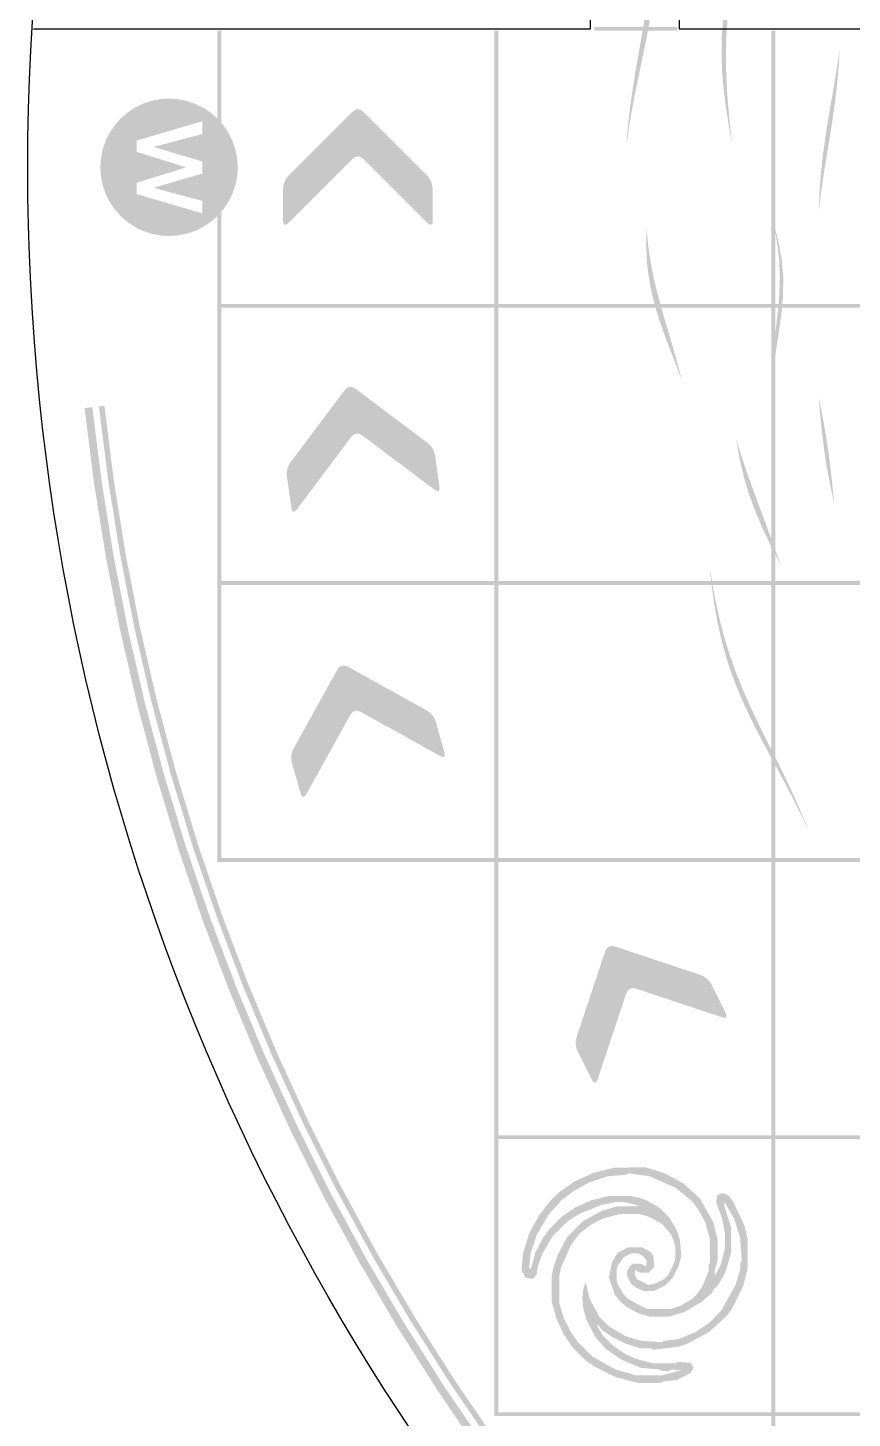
# Model space of a CAD drawing. Header units: millimetres. Extents: x 0 to 382, y 0 to 382.
# Drawn here: x -0.1 to 69.4, y 85.7 to 202.9 of the extents above; entities that cross this region are included whole.
import ezdxf

# ---------------------------------------------------------------- set-up
doc = ezdxf.new("R2010")
doc.units = ezdxf.units.MM
doc.layers.add('CUT', color=1, linetype='Continuous')
doc.layers.add('RASTER', color=7, linetype='Continuous')

msp = doc.modelspace()

# ---------------------------------------------------------------- hatches: boundary and pattern name
at = {"layer": 'RASTER'}
for points in [[(50.336, 193.185), (50.464, 194.735), (50.644, 196.281), (50.866, 197.823), (51.116, 199.359), (51.38, 200.891), (51.644, 202.419), (51.895, 203.946), (52.125, 205.472), (52.327, 207), (52.499, 208.531), (52.642, 210.067), (52.761, 211.607), (52.867, 213.152), (52.968, 214.701), (53.08, 216.251), (53.214, 217.801), (53.233, 217.798), (53.186, 216.232), (53.159, 214.668), (53.136, 213.109), (53.1, 211.557), (53.037, 210.012), (52.936, 208.476), (52.791, 206.947), (52.598, 205.423), (52.36, 203.903), (52.083, 202.384), (51.778, 200.863), (51.458, 199.339), (51.139, 197.81), (50.838, 196.274), (50.572, 194.733), (50.355, 193.185)], [(59.194, 193.258), (58.934, 194.743), (58.703, 196.233), (58.518, 197.727), (58.392, 199.223), (58.338, 200.719), (58.364, 202.212), (58.476, 203.699), (58.673, 205.178), (58.953, 206.646), (59.31, 208.101), (59.731, 209.544), (60.205, 210.974), (60.223, 210.972), (59.844, 209.529), (59.511, 208.076), (59.23, 206.613), (59.009, 205.142), (58.848, 203.664), (58.749, 202.18), (58.711, 200.692), (58.729, 199.203), (58.796, 197.713), (58.906, 196.225), (59.048, 194.74), (59.213, 193.258)], [(47.604, 202.974), (54.609, 202.974), (54.609, 202.648), (47.604, 202.648)], [(15.848, 202.648), (16.174, 202.648), (16.174, 179.624), (15.848, 179.624)], [(39.198, 202.648), (39.524, 202.648), (39.524, 179.624), (39.198, 179.624)], [(62.548, 202.648), (62.874, 202.648), (62.874, 179.624), (62.548, 179.624)], [(66.545, 187.602), (66.601, 189.103), (66.713, 190.601), (66.875, 192.097), (67.078, 193.588), (67.313, 195.074), (67.565, 196.554), (67.82, 198.03), (68.066, 199.503), (68.288, 200.974), (68.306, 200.972), (68.206, 199.493), (68.068, 198.017), (67.892, 196.54), (67.683, 195.062), (67.449, 193.581), (67.203, 192.094), (66.961, 190.602), (66.742, 189.105), (66.564, 187.603)], [(21.877, 186.494), (21.761, 186.389), (21.66, 186.321), (21.575, 186.291), (21.505, 186.298), (21.451, 186.342), (21.412, 186.424), (21.389, 186.543), (21.381, 186.7), (21.381, 189.268), (21.389, 189.44), (21.412, 189.605), (21.451, 189.765), (21.505, 189.917), (21.575, 190.064), (21.66, 190.203), (21.761, 190.337), (21.877, 190.464), (27.191, 195.778), (27.314, 195.886), (27.438, 195.963), (27.562, 196.01), (27.686, 196.025), (27.81, 196.01), (27.934, 195.963), (28.057, 195.886), (28.181, 195.778), (33.495, 190.464), (33.611, 190.337), (33.712, 190.203), (33.797, 190.064), (33.867, 189.917), (33.921, 189.765), (33.96, 189.605), (33.983, 189.44), (33.99, 189.268), (33.99, 186.7), (33.983, 186.543), (33.96, 186.424), (33.921, 186.342), (33.867, 186.298), (33.797, 186.291), (33.712, 186.321), (33.611, 186.389), (33.495, 186.494), (28.181, 191.808), (28.057, 191.917), (27.934, 191.994), (27.81, 192.04), (27.686, 192.056), (27.562, 192.04), (27.438, 191.994), (27.314, 191.917), (27.191, 191.808)], [(62.641, 172.473), (62.611, 174.03), (62.706, 175.597), (62.875, 177.166), (63.061, 178.729), (63.205, 180.28), (63.26, 181.818), (63.199, 183.345), (63.014, 184.865), (62.725, 186.384), (62.744, 186.385), (63.137, 184.871), (63.413, 183.358), (63.543, 181.839), (63.524, 180.307), (63.379, 178.76), (63.157, 177.197), (62.92, 175.623), (62.734, 174.046), (62.66, 172.476)], [(54.93, 173.356), (54.416, 174.705), (53.89, 176.059), (53.382, 177.423), (52.923, 178.799), (52.537, 180.188), (52.247, 181.589), (52.063, 183), (51.992, 184.419), (52.029, 185.841), (52.048, 185.842), (52.169, 184.427), (52.38, 183.019), (52.667, 181.618), (53.013, 180.226), (53.398, 178.842), (53.802, 177.465), (54.206, 176.094), (54.593, 174.726), (54.949, 173.358)], [(15.848, 179.624), (39.524, 179.624), (39.524, 179.298), (15.848, 179.298)], [(15.848, 179.298), (16.174, 179.298), (16.174, 156.274), (15.848, 156.274)], [(39.198, 179.624), (62.874, 179.624), (62.874, 179.298), (39.198, 179.298)], [(39.198, 179.298), (39.524, 179.298), (39.524, 156.274), (39.198, 156.274)], [(62.548, 179.624), (86.224, 179.624), (86.224, 179.298), (62.548, 179.298)], [(62.548, 179.298), (62.874, 179.298), (62.874, 156.274), (62.548, 156.274)], [(22.592, 162.369), (22.492, 162.249), (22.402, 162.168), (22.322, 162.126), (22.252, 162.123), (22.192, 162.159), (22.142, 162.234), (22.102, 162.349), (22.072, 162.503), (21.709, 165.045), (21.692, 165.217), (21.692, 165.384), (21.708, 165.547), (21.74, 165.705), (21.788, 165.86), (21.853, 166.011), (21.933, 166.157), (22.03, 166.299), (26.539, 172.311), (26.646, 172.436), (26.758, 172.53), (26.874, 172.593), (26.995, 172.626), (27.119, 172.628), (27.248, 172.6), (27.382, 172.541), (27.52, 172.451), (33.532, 167.942), (33.665, 167.833), (33.783, 167.715), (33.887, 167.589), (33.977, 167.454), (34.052, 167.31), (34.113, 167.158), (34.159, 166.998), (34.191, 166.828), (34.555, 164.286), (34.569, 164.13), (34.563, 164.009), (34.536, 163.922), (34.489, 163.871), (34.421, 163.854), (34.332, 163.872), (34.223, 163.925), (34.093, 164.013), (28.081, 168.522), (27.943, 168.611), (27.81, 168.67), (27.681, 168.699), (27.556, 168.697), (27.435, 168.664), (27.319, 168.6), (27.208, 168.506), (27.101, 168.381)], [(67.812, 162.877), (67.507, 164.325), (67.233, 165.779), (67.001, 167.241), (66.815, 168.709), (66.667, 170.183), (66.54, 171.657), (66.558, 171.66), (66.841, 170.212), (67.103, 168.761), (67.33, 167.304), (67.52, 165.838), (67.68, 164.363), (67.83, 162.881)], [(170.85, 4.649), (164.549, 5.443), (158.28, 6.449), (152.048, 7.667), (145.861, 9.095), (139.725, 10.732), (133.649, 12.575), (127.638, 14.623), (121.7, 16.873), (115.842, 19.323), (110.07, 21.97), (104.391, 24.811), (98.811, 27.842), (93.337, 31.06), (87.976, 34.462), (82.732, 38.043), (77.613, 41.8), (72.623, 45.728), (67.77, 49.822), (63.058, 54.079), (58.492, 58.492), (54.079, 63.058), (49.822, 67.77), (45.728, 72.623), (41.8, 77.613), (38.043, 82.732), (34.462, 87.976), (31.06, 93.337), (27.842, 98.811), (24.811, 104.391), (21.97, 110.07), (19.323, 115.842), (16.873, 121.7), (14.623, 127.638), (12.575, 133.649), (10.732, 139.725), (9.095, 145.861), (7.667, 152.048), (6.449, 158.28), (5.443, 164.55), (4.649, 170.85), (5.299, 170.92), (6.09, 164.642), (7.093, 158.394), (8.306, 152.184), (9.729, 146.018), (11.36, 139.904), (13.197, 133.849), (15.238, 127.86), (17.481, 121.942), (19.922, 116.105), (22.56, 110.353), (25.39, 104.693), (28.411, 99.133), (31.618, 93.678), (35.008, 88.335), (38.577, 83.11), (42.32, 78.008), (46.235, 73.036), (50.315, 68.2), (54.556, 63.504), (58.954, 58.954), (63.504, 54.556), (68.2, 50.315), (73.036, 46.235), (78.008, 42.321), (83.11, 38.577), (88.335, 35.008), (93.678, 31.618), (99.133, 28.411), (104.693, 25.39), (110.353, 22.56), (116.104, 19.922), (121.942, 17.481), (127.859, 15.238), (133.849, 13.197), (139.904, 11.36), (146.018, 9.73), (152.184, 8.306), (158.394, 7.093), (164.642, 6.09), (170.92, 5.299)], [(170.981, 5.857), (164.722, 6.645), (158.492, 7.645), (152.301, 8.855), (146.154, 10.273), (140.058, 11.899), (134.021, 13.731), (128.049, 15.766), (122.15, 18.001), (116.329, 20.435), (110.595, 23.065), (104.952, 25.887), (99.409, 28.899), (93.97, 32.096), (88.643, 35.476), (83.434, 39.034), (78.347, 42.767), (73.39, 46.669), (68.568, 50.737), (63.887, 54.966), (59.351, 59.351), (54.966, 63.887), (50.737, 68.568), (46.669, 73.39), (42.767, 78.347), (39.034, 83.434), (35.476, 88.643), (32.096, 93.971), (28.899, 99.409), (25.887, 104.953), (23.065, 110.595), (20.435, 116.33), (18.001, 122.15), (15.766, 128.049), (13.731, 134.021), (11.899, 140.058), (10.273, 146.154), (8.854, 152.301), (7.644, 158.493), (6.645, 164.722), (5.856, 170.981), (6.321, 171.031), (7.107, 164.788), (8.104, 158.574), (9.311, 152.398), (10.726, 146.266), (12.348, 140.186), (14.175, 134.164), (16.205, 128.207), (18.435, 122.323), (20.863, 116.517), (23.486, 110.797), (26.301, 105.169), (29.305, 99.639), (32.495, 94.214), (35.866, 88.9), (39.415, 83.704), (43.138, 78.63), (47.031, 73.685), (51.089, 68.875), (55.307, 64.205), (59.681, 59.681), (64.205, 55.307), (68.875, 51.089), (73.685, 47.031), (78.63, 43.138), (83.703, 39.415), (88.9, 35.866), (94.214, 32.495), (99.639, 29.305), (105.168, 26.301), (110.797, 23.486), (116.517, 20.863), (122.323, 18.435), (128.207, 16.205), (134.164, 14.175), (140.186, 12.349), (146.266, 10.727), (152.398, 9.311), (158.574, 8.104), (164.788, 7.107), (171.031, 6.321)], [(63.304, 157.673), (62.572, 159.103), (61.873, 160.55), (61.236, 162.019), (60.681, 163.512), (60.223, 165.031), (59.862, 166.571), (59.591, 168.129), (59.609, 168.132), (60.074, 166.611), (60.589, 165.104), (61.133, 163.608), (61.686, 162.12), (62.237, 160.636), (62.781, 159.155), (63.322, 157.678)], [(65.603, 135.391), (64.981, 136.707), (64.328, 138.011), (63.649, 139.307), (62.954, 140.6), (62.253, 141.894), (61.56, 143.196), (60.891, 144.51), (60.259, 145.842), (59.677, 147.194), (59.155, 148.568), (58.7, 149.964), (58.314, 151.382), (57.994, 152.818), (57.736, 154.269), (57.528, 155.73), (57.358, 157.197), (57.376, 157.202), (57.619, 155.754), (57.896, 154.313), (58.218, 152.882), (58.592, 151.465), (59.023, 150.065), (59.511, 148.683), (60.052, 147.319), (60.64, 145.974), (61.263, 144.643), (61.911, 143.325), (62.569, 142.015), (63.224, 140.706), (63.864, 139.395), (64.481, 138.075), (65.067, 136.744), (65.62, 135.399)], [(15.848, 156.274), (39.524, 156.274), (39.524, 155.948), (15.848, 155.948)], [(15.848, 155.948), (16.174, 155.948), (16.174, 132.924), (15.848, 132.924)], [(39.198, 156.274), (62.874, 156.274), (62.874, 155.948), (39.198, 155.948)], [(39.198, 155.948), (39.524, 155.948), (39.524, 132.924), (39.198, 132.924)], [(62.548, 156.274), (86.224, 156.274), (86.224, 155.948), (62.548, 155.948)], [(62.548, 155.948), (62.874, 155.948), (62.874, 132.924), (62.548, 132.924)], [(23.375, 138.377), (23.293, 138.244), (23.215, 138.151), (23.141, 138.099), (23.072, 138.086), (23.008, 138.114), (22.948, 138.182), (22.893, 138.29), (22.843, 138.438), (22.137, 140.908), (22.097, 141.075), (22.074, 141.241), (22.068, 141.404), (22.078, 141.566), (22.105, 141.726), (22.148, 141.884), (22.208, 142.04), (22.285, 142.194), (25.935, 148.763), (26.024, 148.901), (26.122, 149.01), (26.228, 149.088), (26.343, 149.137), (26.466, 149.156), (26.598, 149.146), (26.738, 149.105), (26.887, 149.035), (33.456, 145.386), (33.603, 145.295), (33.736, 145.195), (33.856, 145.084), (33.964, 144.962), (34.058, 144.83), (34.139, 144.688), (34.206, 144.535), (34.261, 144.372), (34.967, 141.902), (35.002, 141.75), (35.013, 141.629), (34.998, 141.54), (34.958, 141.482), (34.893, 141.456), (34.803, 141.462), (34.687, 141.5), (34.547, 141.569), (27.978, 145.218), (27.829, 145.289), (27.688, 145.329), (27.557, 145.34), (27.433, 145.32), (27.318, 145.272), (27.212, 145.193), (27.114, 145.084), (27.025, 144.946)], [(15.848, 132.924), (39.524, 132.924), (39.524, 132.598), (15.848, 132.598)], [(39.198, 132.924), (62.874, 132.924), (62.874, 132.598), (39.198, 132.598)], [(39.198, 132.598), (39.524, 132.598), (39.524, 109.574), (39.198, 109.574)], [(62.548, 132.924), (86.224, 132.924), (86.224, 132.598), (62.548, 132.598)], [(62.548, 132.598), (62.874, 132.598), (62.874, 109.574), (62.548, 109.574)], [(47.916, 114.336), (47.859, 114.19), (47.799, 114.085), (47.737, 114.02), (47.671, 113.995), (47.603, 114.01), (47.532, 114.066), (47.458, 114.162), (47.381, 114.298), (46.232, 116.596), (46.162, 116.753), (46.109, 116.911), (46.073, 117.071), (46.053, 117.232), (46.05, 117.394), (46.063, 117.557), (46.094, 117.721), (46.141, 117.887), (48.517, 125.016), (48.579, 125.168), (48.656, 125.293), (48.746, 125.39), (48.849, 125.459), (48.967, 125.501), (49.099, 125.515), (49.244, 125.501), (49.403, 125.459), (56.532, 123.083), (56.693, 123.021), (56.843, 122.947), (56.981, 122.86), (57.109, 122.76), (57.226, 122.648), (57.332, 122.523), (57.426, 122.385), (57.51, 122.235), (58.659, 119.937), (58.722, 119.794), (58.754, 119.677), (58.756, 119.587), (58.728, 119.523), (58.669, 119.485), (58.579, 119.475), (58.459, 119.49), (58.308, 119.532), (51.178, 121.909), (51.019, 121.95), (50.874, 121.964), (50.742, 121.95), (50.625, 121.909), (50.521, 121.84), (50.431, 121.743), (50.355, 121.618), (50.292, 121.466)], [(39.198, 109.574), (62.874, 109.574), (62.874, 109.248), (39.198, 109.248)], [(39.198, 109.248), (39.524, 109.248), (39.524, 86.224), (39.198, 86.224)], [(62.548, 109.574), (86.224, 109.574), (86.224, 109.248), (62.548, 109.248)], [(62.548, 109.248), (62.874, 109.248), (62.874, 86.224), (62.548, 86.224)], [(39.198, 86.224), (62.874, 86.224), (62.874, 85.898), (39.198, 85.898)], [(62.548, 86.224), (86.224, 86.224), (86.224, 85.898), (62.548, 85.898)], [(62.548, 85.898), (62.874, 85.898), (62.874, 62.874), (62.548, 62.874)]]:
    msp.add_hatch(color=7, dxfattribs=at).paths.add_polyline_path(points)
h = msp.add_hatch(color=7, dxfattribs=at)
h.paths.add_polyline_path([(17.559, 191.136), (17.51, 190.38), (17.362, 189.637), (17.118, 188.92), (16.783, 188.241), (16.363, 187.611), (15.863, 187.041), (15.294, 186.542), (14.664, 186.121), (13.984, 185.786), (13.267, 185.543), (12.524, 185.395), (11.768, 185.345), (11.013, 185.395), (10.27, 185.543), (9.552, 185.786), (8.873, 186.121), (8.243, 186.542), (7.674, 187.041), (7.174, 187.611), (6.753, 188.241), (6.418, 188.92), (6.175, 189.637), (6.027, 190.38), (5.978, 191.136), (6.027, 191.892), (6.175, 192.635), (6.418, 193.352), (6.753, 194.031), (7.174, 194.661), (7.674, 195.231), (8.243, 195.73), (8.873, 196.151), (9.552, 196.486), (10.27, 196.73), (11.013, 196.877), (11.768, 196.927), (12.524, 196.877), (13.267, 196.73), (13.984, 196.486), (14.664, 196.151), (15.294, 195.73), (15.863, 195.231), (16.363, 194.661), (16.783, 194.031), (17.118, 193.352), (17.362, 192.635), (17.51, 191.892)])
h.paths.add_polyline_path([(14.567, 195.014), (9.032, 193.395), (9.032, 192.442), (13.183, 191.144), (13.183, 191.128), (9.032, 189.831), (9.032, 188.877), (14.567, 187.259), (14.567, 188.306), (10.502, 189.401), (10.502, 189.416), (14.567, 190.612), (14.567, 191.629), (10.502, 192.848), (10.502, 192.864), (14.567, 193.935), (14.567, 195.014)], flags=0)
h = msp.add_hatch(color=7, dxfattribs=at)
h.paths.add_polyline_path([(49.274, 106.834), (51.904, 106.872), (53.557, 106.364), (55.12, 105.512), (56.518, 104.242), (57.623, 102.297), (58.005, 100.772), (58.005, 98.993), (57.75, 98.103), (57.789, 97.76), (58.259, 98.612), (58.64, 100.137), (58.64, 101.28), (58.386, 102.551), (57.878, 103.949), (57.967, 104.496), (58.386, 104.712), (58.932, 104.496), (59.314, 103.987), (60.292, 101.916), (60.546, 100.772), (60.546, 98.357), (60.165, 96.832), (59.187, 94.888), (58.805, 94.379), (57.28, 92.982), (55.463, 92.003), (54.7, 91.749), (52.667, 91.495), (52.413, 91.622), (51.523, 91.622), (50.252, 92.003), (49.07, 92.6), (48.181, 93.236), (48.003, 93.566), (47.838, 93.528), (48.308, 92.727), (49.197, 91.838), (50.341, 91.075), (51.142, 90.732), (52.54, 90.351), (54.446, 90.351), (54.7, 90.478), (55.755, 90.389), (55.971, 89.97), (55.755, 89.55), (54.573, 88.953), (53.429, 88.826), (53.175, 88.699), (51.269, 88.699), (49.363, 89.207), (47.672, 90.058), (46.91, 90.567), (45.766, 91.711), (45.003, 92.854), (44.406, 94.163), (44.025, 95.561), (44.025, 97.722), (44.152, 98.357), (44.533, 99.501), (45.385, 101.064), (46.656, 102.335), (48.219, 103.187), (49.49, 103.568), (51.269, 103.568), (51.358, 103.657), (50.125, 103.949), (49.49, 103.949), (48.219, 103.695), (46.401, 102.971), (45.385, 102.335), (44.114, 101.064), (43.262, 99.628), (42.881, 98.612), (42.754, 97.849), (42.538, 97.557), (42.373, 97.468), (41.826, 97.557), (41.483, 98.23), (41.61, 99.628), (42.119, 101.28), (42.97, 102.844), (43.86, 103.987), (44.622, 104.75), (45.893, 105.64), (47.456, 106.364)])
h.paths.add_polyline_path([(50.506, 106.364), (50.252, 106.237), (48.727, 106.11), (47.202, 105.601), (45.893, 104.877), (44.876, 104.114), (43.733, 102.844), (42.754, 101.153), (42.246, 99.628), (42.119, 98.357), (42.208, 98.268), (42.373, 98.612), (42.627, 99.628), (43.224, 100.81), (43.86, 101.7), (44.876, 102.717), (46.02, 103.479), (47.329, 104.076), (48.854, 104.458), (50.634, 104.458), (51.269, 104.331), (52.031, 104.076), (53.086, 103.479), (53.976, 102.589), (54.573, 101.535), (54.827, 100.772), (54.955, 99.374), (54.7, 98.484), (54.23, 97.557), (53.595, 96.921), (52.667, 96.451), (51.777, 96.451), (51.231, 96.667), (50.722, 97.048), (50.379, 97.722), (50.379, 98.103), (50.595, 98.523), (50.888, 98.739), (51.523, 98.739), (51.993, 98.523), (52.031, 98.993), (51.688, 99.412), (51.269, 99.628), (50.761, 99.628), (50.087, 99.285), (49.617, 98.612), (49.49, 98.23), (49.49, 97.341), (49.617, 96.959), (50.087, 96.159), (50.468, 95.777), (51.777, 95.053), (52.159, 94.926), (54.065, 94.926), (54.827, 95.18), (55.882, 95.777), (56.264, 96.159), (56.772, 96.921), (57.242, 98.103), (57.242, 98.612), (57.369, 98.866), (57.369, 100.772), (56.988, 102.17), (56.518, 103.098), (55.882, 103.987), (54.484, 105.131), (52.286, 106.11)], flags=0)
h.paths.add_polyline_path([(58.602, 103.911), (58.513, 103.822), (59.148, 101.789), (59.148, 99.628), (58.64, 97.976), (58.043, 96.921), (57.712, 96.616), (57.534, 96.286), (56.645, 95.523), (55.209, 94.672), (53.938, 94.291), (52.286, 94.291), (51.396, 94.545), (50.468, 95.015), (49.96, 95.396), (49.324, 96.159), (48.854, 97.595), (49.108, 98.866), (49.579, 99.666), (50.506, 100.137), (51.65, 100.137), (52.375, 99.717), (52.578, 99.412), (52.667, 98.484), (52.159, 97.976), (51.523, 97.976), (51.053, 98.192), (51.015, 97.849), (51.231, 97.43), (52.159, 96.959), (52.794, 97.086), (53.468, 97.43), (53.849, 97.811), (54.319, 98.739), (54.446, 99.12), (54.446, 100.264), (54.103, 101.191), (53.34, 102.081), (52.286, 102.678), (51.396, 102.933), (49.744, 102.933), (48.346, 102.551), (47.418, 102.081), (46.401, 101.319), (45.639, 100.302), (44.787, 98.357), (44.66, 97.722), (44.66, 95.434), (45.042, 94.163), (45.639, 92.982), (46.274, 92.092), (47.418, 90.948), (49.363, 89.842), (51.142, 89.334), (53.302, 89.334), (54.916, 89.753), (54.192, 89.842), (53.938, 89.715), (53.302, 89.715), (53.048, 89.842), (51.523, 89.97), (49.833, 90.694), (48.562, 91.584), (47.672, 92.6), (46.948, 94.036), (46.694, 94.926), (46.605, 95.854), (46.694, 96.705), (46.91, 97.175), (47.202, 95.816), (48.054, 94.252), (48.816, 93.49), (50.252, 92.638), (51.523, 92.257), (53.302, 92.13), (53.557, 92.257), (54.7, 92.384), (56.136, 92.982), (57.28, 93.744), (58.297, 94.761), (59.53, 96.959), (59.911, 98.23), (59.911, 98.739), (60.038, 98.993), (59.911, 100.899), (59.403, 102.551)], flags=0)

# ---------------------------------------------------------------- linework, layer by layer
at = {"layer": 'CUT'}
for points in [[(0.357, 202.811), (47.3, 202.811), (47.3, 206.757)], [(54.772, 206.757), (54.772, 202.811), (94, 202.811)]]:
    msp.add_lwpolyline(points, dxfattribs=at)
msp.add_circle((191.136, 191.136), 191.273, dxfattribs=at)

doc.saveas('drawing.dxf')
